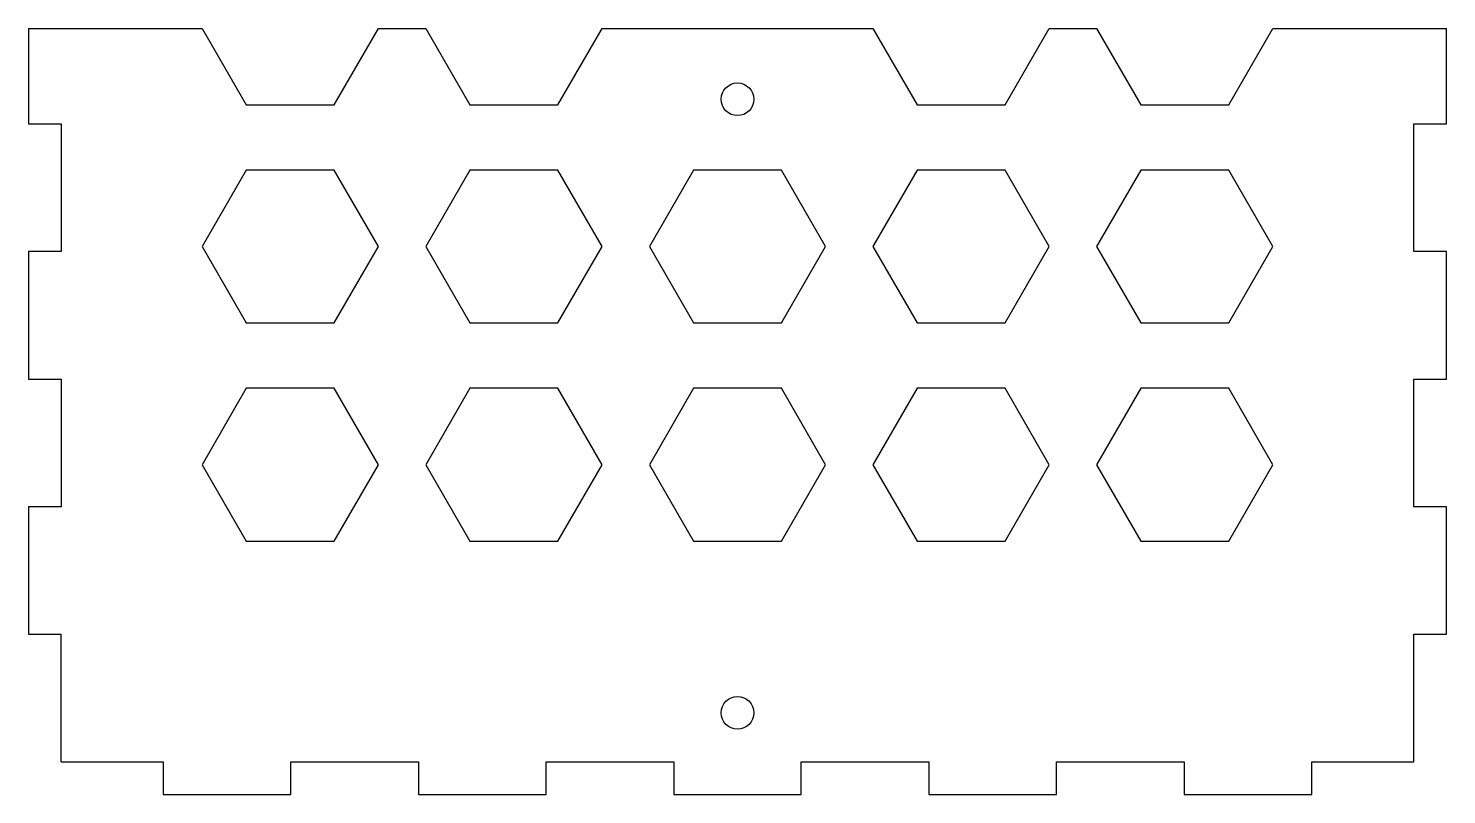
# Model space of a CAD drawing. Extents: x 231 to 361, y -132 to -62.
import ezdxf

# ---------------------------------------------------------------- set-up
doc = ezdxf.new("R2010")
doc.units = 0
doc.layers.add('VISIBLE', color=7, linetype='CONTINUOUS')

msp = doc.modelspace()

# ---------------------------------------------------------------- linework, layer by layer
at = {"layer": 'VISIBLE'}
for p, q in [((231.3, -61.6), (247.22, -61.6)), ((231.3, -61.6), (231.3, -70.35)), ((247.22, -61.6), (251.26, -68.6)), ((259.34, -68.6), (263.38, -61.6)), ((263.38, -61.6), (267.72, -61.6)), ((267.72, -61.6), (271.76, -68.6)), ((279.84, -68.6), (283.88, -61.6)), ((283.88, -61.6), (308.72, -61.6)), ((308.72, -61.6), (312.76, -68.6)), ((320.84, -68.6), (324.88, -61.6)), ((324.88, -61.6), (329.22, -61.6)), ((329.22, -61.6), (333.26, -68.6)), ((341.34, -68.6), (345.38, -61.6)), ((345.38, -61.6), (361.3, -61.6)), ((361.3, -70.35), (361.3, -61.6)), ((251.26, -68.6), (259.34, -68.6)), ((271.76, -68.6), (279.84, -68.6)), ((312.76, -68.6), (320.84, -68.6)), ((333.26, -68.6), (341.34, -68.6)), ((231.3, -70.35), (234.3, -70.35)), ((234.3, -70.35), (234.3, -82.05)), ((358.3, -82.05), (358.3, -70.35)), ((358.3, -70.35), (361.3, -70.35)), ((251.26, -74.6), (247.22, -81.6)), ((259.34, -74.6), (251.26, -74.6)), ((263.38, -81.6), (259.34, -74.6)), ((271.76, -74.6), (267.72, -81.6)), ((279.84, -74.6), (271.76, -74.6)), ((283.88, -81.6), (279.84, -74.6)), ((292.26, -74.6), (288.22, -81.6)), ((300.34, -74.6), (292.26, -74.6)), ((304.38, -81.6), (300.34, -74.6)), ((312.76, -74.6), (308.72, -81.6)), ((320.84, -74.6), (312.76, -74.6)), ((324.88, -81.6), (320.84, -74.6)), ((333.26, -74.6), (329.22, -81.6)), ((341.34, -74.6), (333.26, -74.6)), ((345.38, -81.6), (341.34, -74.6)), ((247.22, -81.6), (251.26, -88.6)), ((259.34, -88.6), (263.38, -81.6)), ((267.72, -81.6), (271.76, -88.6)), ((279.84, -88.6), (283.88, -81.6)), ((288.22, -81.6), (292.26, -88.6)), ((300.34, -88.6), (304.38, -81.6)), ((308.72, -81.6), (312.76, -88.6)), ((320.84, -88.6), (324.88, -81.6)), ((329.22, -81.6), (333.26, -88.6)), ((341.34, -88.6), (345.38, -81.6)), ((234.3, -82.05), (231.3, -82.05)), ((231.3, -82.05), (231.3, -93.75)), ((361.3, -82.05), (358.3, -82.05)), ((361.3, -93.75), (361.3, -82.05)), ((251.26, -88.6), (259.34, -88.6)), ((271.76, -88.6), (279.84, -88.6)), ((292.26, -88.6), (300.34, -88.6)), ((312.76, -88.6), (320.84, -88.6)), ((333.26, -88.6), (341.34, -88.6)), ((231.3, -93.75), (234.3, -93.75)), ((234.3, -93.75), (234.3, -105.45)), ((251.26, -94.6), (247.22, -101.6)), ((259.34, -94.6), (251.26, -94.6)), ((263.38, -101.6), (259.34, -94.6)), ((271.76, -94.6), (267.72, -101.6)), ((279.84, -94.6), (271.76, -94.6)), ((283.88, -101.6), (279.84, -94.6)), ((292.26, -94.6), (288.22, -101.6)), ((300.34, -94.6), (292.26, -94.6)), ((304.38, -101.6), (300.34, -94.6)), ((312.76, -94.6), (308.72, -101.6)), ((320.84, -94.6), (312.76, -94.6)), ((324.88, -101.6), (320.84, -94.6)), ((333.26, -94.6), (329.22, -101.6)), ((341.34, -94.6), (333.26, -94.6)), ((345.38, -101.6), (341.34, -94.6)), ((358.3, -105.45), (358.3, -93.75)), ((358.3, -93.75), (361.3, -93.75)), ((247.22, -101.6), (251.26, -108.6)), ((259.34, -108.6), (263.38, -101.6)), ((267.72, -101.6), (271.76, -108.6)), ((279.84, -108.6), (283.88, -101.6)), ((288.22, -101.6), (292.26, -108.6)), ((300.34, -108.6), (304.38, -101.6)), ((308.72, -101.6), (312.76, -108.6)), ((320.84, -108.6), (324.88, -101.6)), ((329.22, -101.6), (333.26, -108.6)), ((341.34, -108.6), (345.38, -101.6)), ((234.3, -105.45), (231.3, -105.45)), ((231.3, -105.45), (231.3, -117.15)), ((361.3, -105.45), (358.3, -105.45)), ((361.3, -117.15), (361.3, -105.45)), ((251.26, -108.6), (259.34, -108.6)), ((271.76, -108.6), (279.84, -108.6)), ((292.26, -108.6), (300.34, -108.6)), ((312.76, -108.6), (320.84, -108.6)), ((333.26, -108.6), (341.34, -108.6)), ((231.3, -117.15), (234.3, -117.15)), ((234.3, -128.85), (234.3, -117.15)), ((358.3, -128.85), (358.3, -117.15)), ((358.3, -117.15), (361.3, -117.15)), ((234.3, -128.85), (243.65, -128.85)), ((243.65, -128.85), (243.65, -131.85)), ((255.35, -131.85), (255.35, -128.85)), ((255.35, -128.85), (267.05, -128.85)), ((267.05, -128.85), (267.05, -131.85)), ((278.75, -131.85), (278.75, -128.85)), ((278.75, -128.85), (290.45, -128.85)), ((290.45, -128.85), (290.45, -131.85)), ((302.15, -131.85), (302.15, -128.85)), ((302.15, -128.85), (313.85, -128.85)), ((313.85, -128.85), (313.85, -131.85)), ((325.55, -131.85), (325.55, -128.85)), ((325.55, -128.85), (337.25, -128.85)), ((337.25, -128.85), (337.25, -131.85)), ((348.95, -131.85), (348.95, -128.85)), ((348.95, -128.85), (358.3, -128.85)), ((243.65, -131.85), (255.35, -131.85)), ((267.05, -131.85), (278.75, -131.85)), ((290.45, -131.85), (302.15, -131.85)), ((313.85, -131.85), (325.55, -131.85)), ((337.25, -131.85), (348.95, -131.85))]:
    msp.add_line(p, q, dxfattribs=at)
for centre in [(296.3, -68.1), (296.3, -124.35)]:
    msp.add_circle(centre, 1.5, dxfattribs=at)

doc.saveas('drawing.dxf')
